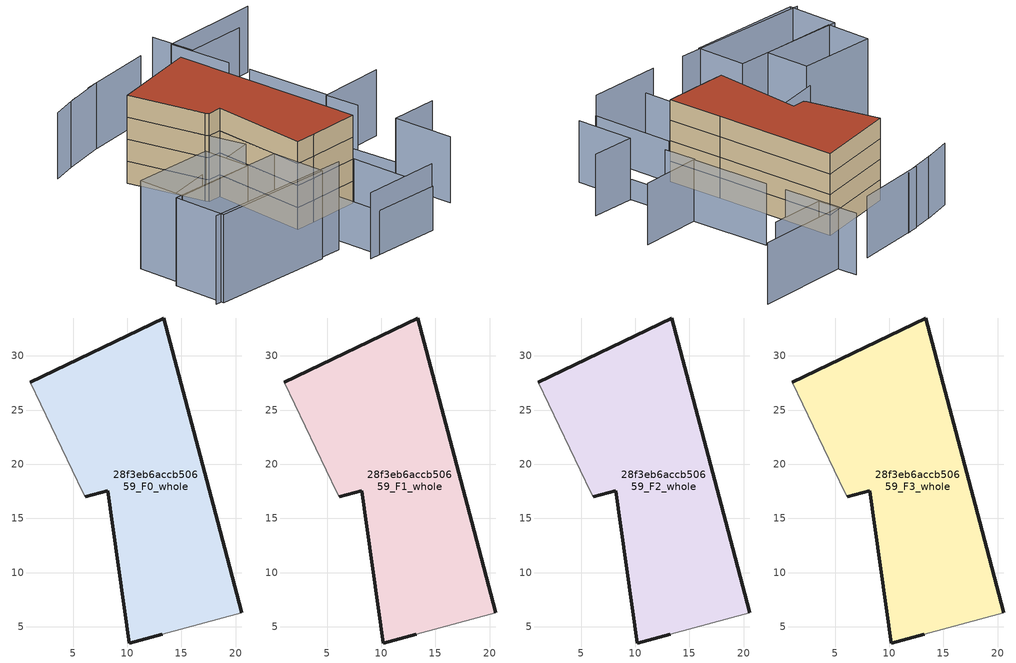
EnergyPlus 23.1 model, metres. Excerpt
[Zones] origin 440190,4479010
28f3eb6accb50659_F0_whole
 floor ground (EU_floor_Construction): 13.37,33.5 18.34,14.69 20.55,6.31 13.2,4.29 10.18,3.5 8.18,17.57 6.13,16.99 5.89,17.43 1.05,27.57 z0
 wall outside (EU_wall_Construction): 6.13,16.99 8.18,17.57 10.18,3.5 13.2,4.29 / 20.55,6.31 18.34,14.69 13.37,33.5 1.05,27.57 z0:3
 wall adiabatic (EU_wall_Construction): 1.05,27.57 5.89,17.43 6.13,16.99 / 13.2,4.29 20.55,6.31 z0:3
28f3eb6accb50659_F1_whole
 floor to 28f3eb6accb50659_F0_whole (EU_floor_Construction): 13.37,33.5 18.34,14.69 20.55,6.31 13.2,4.29 10.18,3.5 8.18,17.57 6.13,16.99 5.89,17.43 1.05,27.57 z3
 wall outside (EU_wall_Construction): 6.13,16.99 8.18,17.57 10.18,3.5 13.2,4.29 / 20.55,6.31 18.34,14.69 13.37,33.5 1.05,27.57 z3:6
 wall adiabatic (EU_wall_Construction): 1.05,27.57 5.89,17.43 6.13,16.99 / 13.2,4.29 20.55,6.31 z3:6
28f3eb6accb50659_F2_whole
 floor to 28f3eb6accb50659_F1_whole (EU_floor_Construction): 13.37,33.5 18.34,14.69 20.55,6.31 13.2,4.29 10.18,3.5 8.18,17.57 6.13,16.99 5.89,17.43 1.05,27.57 z6
 wall outside (EU_wall_Construction): 6.13,16.99 8.18,17.57 10.18,3.5 13.2,4.29 / 20.55,6.31 18.34,14.69 13.37,33.5 1.05,27.57 z6:9
 wall adiabatic (EU_wall_Construction): 1.05,27.57 5.89,17.43 6.13,16.99 / 13.2,4.29 20.55,6.31 z6:9
28f3eb6accb50659_F3_whole
 floor to 28f3eb6accb50659_F2_whole (EU_floor_Construction): 13.37,33.5 18.34,14.69 20.55,6.31 13.2,4.29 10.18,3.5 8.18,17.57 6.13,16.99 5.89,17.43 1.05,27.57 z9
 wall outside (EU_wall_Construction): 6.13,16.99 8.18,17.57 10.18,3.5 13.2,4.29 / 20.55,6.31 18.34,14.69 13.37,33.5 1.05,27.57 z9:12
 wall adiabatic (EU_wall_Construction): 1.05,27.57 5.89,17.43 6.13,16.99 / 13.2,4.29 20.55,6.31 z9:12
 roof outside (EU_roof_Construction): 20.55,6.31 18.34,14.69 13.37,33.5 1.05,27.57 5.89,17.43 6.13,16.99 8.18,17.57 10.18,3.5 13.2,4.29 z12
shading: 12.44,-9.22 23.86,-6.18 / 30.67,-0.52 28.36,8.11 / 28.36,8.11 35.26,9.96 / 1.1,27.6 8.35,12.22 / 8.35,12.22 -11.07,3.07 / 26.8,14.07 25.34,18.93 / 25.34,18.93 35.09,21.86 / 25.54,18.99 22.17,31.06 / 21.23,34.27 18.68,43.1 / 18.68,43.1 33.35,47.33 / 28.51,42.35 19.77,39.92 / 19.77,39.92 18.03,46.17 / -0.83,36.26 -5.24,33.74 / 4.13,38.65 -1.82,35.65 / 13.53,42.37 2.38,37.95 z0:9; -11.45,-9.6 10.8,-4.59 / 5.65,2.1 7.47,-5.67 / 7.47,-5.67 -10.48,-9.88 / -10.48,-9.88 -12.3,-2.11 / -12.3,-2.11 5.65,2.1 / 0.78,0.94 -11.24,-2 / -11.24,-2 -12.9,4.78 / -12.9,4.78 -0.88,7.72 / -0.88,7.72 0.78,0.94 z0:12; 23.9,-6.33 14.03,-8.8 / 14.03,-8.8 10.86,3.9 / 10.86,3.9 20.73,6.36 / 20.73,6.36 23.9,-6.33 z0:6; 28.69,7.02 25.17,18.94 z0:3
[Building]
EU S2 Campaign: North Axis=0; Terrain=City; Solar Distribution=FullExterior
[Site:Location]
Madrid: Latitude=40.5; Longitude=-3.5; Time Zone=1; Elevation=609
[SizingPeriod:WeatherFileDays]
AnnualSizingPeriod: Begin Month=1; Begin Day of Month=1; End Month=12; End Day of Month=31; Day of Week for Start Day=Monday; Use Weather File Daylight Saving Period=No; Use Weather File Rain and Snow Indicators=No
[MATERIAL]
EU_InternalMass_Material: Roughness=MediumRough; Thickness=0.1; Conductivity=1; Density=1800; Specific Heat=900; Thermal Absorptance=0.9; Solar Absorptance=0.7; Visible Absorptance=0.7
[MATERIAL:NOMASS] Roughness=MediumRough; Thermal Absorptance=0.9; Solar Absorptance=0.7; Visible Absorptance=0.7
Name | Thermal Resistance
EU_wall_NoMass | 1.60022
EU_roof_NoMass | 1.57597
EU_floor_NoMass | 0.470652
[CONSTRUCTION]
EU_wall_Construction: EU_wall_NoMass
EU_roof_Construction: EU_roof_NoMass
EU_floor_Construction: EU_floor_NoMass
EU_InternalMass_Construction: EU_InternalMass_Material
[ZONE] Type=1; Multiplier=1; Ceiling Height=autocalculate; Volume=896.751; Floor Area=autocalculate; Part of Total Floor Area=Yes
28f3eb6accb50659_F0_whole; 28f3eb6accb50659_F1_whole; 28f3eb6accb50659_F2_whole; 28f3eb6accb50659_F3_whole
[INTERNALMASS] Construction=EU_InternalMass_Construction; Surface Area=298.917
Name | Zone or ZoneList
28f3eb6accb50659_F0_whole_EU_InternalMass | 28f3eb6accb50659_F0_whole
28f3eb6accb50659_F1_whole_EU_InternalMass | 28f3eb6accb50659_F1_whole
28f3eb6accb50659_F2_whole_EU_InternalMass | 28f3eb6accb50659_F2_whole
28f3eb6accb50659_F3_whole_EU_InternalMass | 28f3eb6accb50659_F3_whole
[OTHEREQUIPMENT] Fuel Type=Electricity; Design Level Calculation Method=Watts/Area; Power per Zone Floor Area=1; Fraction Latent=0; Fraction Radiant=0; Fraction Lost=0; Carbon Dioxide Generation Rate=0; EndUse Subcategory=EU_Step8_InternalGains
Name | Zone or ZoneList or Space or SpaceList | Schedule
EU_Step8_InternalGain_28f3eb6accb50659_F0_whole_f000 | 28f3eb6accb50659_F0_whole | EU_Step8_GainSchedule_28f3eb6accb50659_F0_whole_f000
EU_Step8_InternalGain_28f3eb6accb50659_F1_whole_f000 | 28f3eb6accb50659_F1_whole | EU_Step8_GainSchedule_28f3eb6accb50659_F1_whole_f000
EU_Step8_InternalGain_28f3eb6accb50659_F2_whole_f000 | 28f3eb6accb50659_F2_whole | EU_Step8_GainSchedule_28f3eb6accb50659_F2_whole_f000
EU_Step8_InternalGain_28f3eb6accb50659_F3_whole_f000 | 28f3eb6accb50659_F3_whole | EU_Step8_GainSchedule_28f3eb6accb50659_F3_whole_f000
[ZONEVENTILATION:DESIGNFLOWRATE] Schedule=EU_AlwaysOn; Design Flow Rate Calculation Method=AirChanges/Hour; Air Changes per Hour=0.480704; Ventilation Type=Natural; Fan Pressure Rise=0; Fan Total Efficiency=1; Constant Term Coefficient=1; Temperature Term Coefficient=0; Velocity Term Coefficient=0; Velocity Squared Term Coefficient=0; Minimum Indoor Temperature=-100; Maximum Indoor Temperature=100; Delta Temperature=-100; Minimum Outdoor Temperature=-100; Maximum Outdoor Temperature=100; Maximum Wind Speed=40
Name | Zone or ZoneList or Space or SpaceList
EU_ConstantAir_28f3eb6accb50659_F0_whole | 28f3eb6accb50659_F0_whole
EU_ConstantAir_28f3eb6accb50659_F1_whole | 28f3eb6accb50659_F1_whole
EU_ConstantAir_28f3eb6accb50659_F2_whole | 28f3eb6accb50659_F2_whole
EU_ConstantAir_28f3eb6accb50659_F3_whole | 28f3eb6accb50659_F3_whole
[HVACTEMPLATE:THERMOSTAT] Constant Heating Setpoint=20; Constant Cooling Setpoint=50
EU_HeatOnly_28f3eb6accb50659_F0_whole; EU_HeatOnly_28f3eb6accb50659_F1_whole; EU_HeatOnly_28f3eb6accb50659_F2_whole; EU_HeatOnly_28f3eb6accb50659_F3_whole
[HVACTEMPLATE:ZONE:IDEALLOADSAIRSYSTEM] System Availability Schedule=EU_AlwaysOn; Maximum Heating Supply Air Temperature=50; Minimum Cooling Supply Air Temperature=13; Maximum Heating Supply Air Humidity Ratio=0.0156; Minimum Cooling Supply Air Humidity Ratio=0.0077; Heating Limit=NoLimit; Cooling Limit=NoLimit; Heating Availability Schedule=EU_AlwaysOn; Cooling Availability Schedule=EU_CoolingOff; Dehumidification Control Type=ConstantSensibleHeatRatio; Cooling Sensible Heat Ratio=0.7; Dehumidification Setpoint=60; Humidification Control Type=None; Humidification Setpoint=30; Outdoor Air Method=None; Outdoor Air Flow Rate per Person=0.00944; Outdoor Air Flow Rate per Zone Floor Area=0; Outdoor Air Flow Rate per Zone=0; Demand Controlled Ventilation Type=None; Outdoor Air Economizer Type=NoEconomizer; Heat Recovery Type=None; Sensible Heat Recovery Effectiveness=0.7; Latent Heat Recovery Effectiveness=0.65
Name | Template Thermostat
28f3eb6accb50659_F0_whole | EU_HeatOnly_28f3eb6accb50659_F0_whole
28f3eb6accb50659_F1_whole | EU_HeatOnly_28f3eb6accb50659_F1_whole
28f3eb6accb50659_F2_whole | EU_HeatOnly_28f3eb6accb50659_F2_whole
28f3eb6accb50659_F3_whole | EU_HeatOnly_28f3eb6accb50659_F3_whole
[SIZING:ZONE] Zone Cooling Design Supply Air Temperature Input Method=SupplyAirTemperature; Zone Cooling Design Supply Air Temperature=13; Zone Heating Design Supply Air Temperature Input Method=SupplyAirTemperature; Zone Heating Design Supply Air Temperature=50; Zone Cooling Design Supply Air Humidity Ratio=0.008; Zone Heating Design Supply Air Humidity Ratio=0.008; Cooling Design Air Flow Method=DesignDay; Cooling Design Air Flow Rate=0; Cooling Minimum Air Flow per Zone Floor Area=0.000762; Cooling Minimum Air Flow=0; Cooling Minimum Air Flow Fraction=0.2; Heating Design Air Flow Method=DesignDay; Heating Design Air Flow Rate=0; Heating Maximum Air Flow per Zone Floor Area=0.002032; Heating Maximum Air Flow=0.141576; Heating Maximum Air Flow Fraction=0.3; Account for Dedicated Outdoor Air System=No; Dedicated Outdoor Air System Control Strategy=NeutralSupplyAir; Dedicated Outdoor Air Low Setpoint Temperature for Design=autosize; Dedicated Outdoor Air High Setpoint Temperature for Design=autosize; Zone Load Sizing Method=Sensible Load Only No Latent Load; Zone Latent Cooling Design Supply Air Humidity Ratio Input Method=HumidityRatioDifference; Zone Cooling Design Supply Air Humidity Ratio Difference=0.005; Zone Latent Heating Design Supply Air Humidity Ratio Input Method=HumidityRatioDifference; Zone Humidification Design Supply Air Humidity Ratio Difference=0.005
28f3eb6accb50659_F0_whole; 28f3eb6accb50659_F1_whole; 28f3eb6accb50659_F2_whole; 28f3eb6accb50659_F3_whole
[SCHEDULE:CONSTANT]
Name | Hourly Value
EU_AlwaysOn | 1
EU_CoolingOff | 0
[SCHEDULE:FILE] Column Number=1; Rows to Skip at Top=0; Number of Hours of Data=8760; Column Separator=Comma; Interpolate to Timestep=No; Minutes per Item=60; Adjust Schedule for Daylight Savings=Yes
Name | File
EU_Step8_GainSchedule_28f3eb6accb50659_F0_whole_f000 | ../../schedules/28f3eb6accb50659/28f3eb6accb50659_F0_whole_f000_gain.csv
EU_Step8_GainSchedule_28f3eb6accb50659_F1_whole_f000 | ../../schedules/28f3eb6accb50659/28f3eb6accb50659_F1_whole_f000_gain.csv
EU_Step8_GainSchedule_28f3eb6accb50659_F2_whole_f000 | ../../schedules/28f3eb6accb50659/28f3eb6accb50659_F2_whole_f000_gain.csv
EU_Step8_GainSchedule_28f3eb6accb50659_F3_whole_f000 | ../../schedules/28f3eb6accb50659/28f3eb6accb50659_F3_whole_f000_gain.csv
